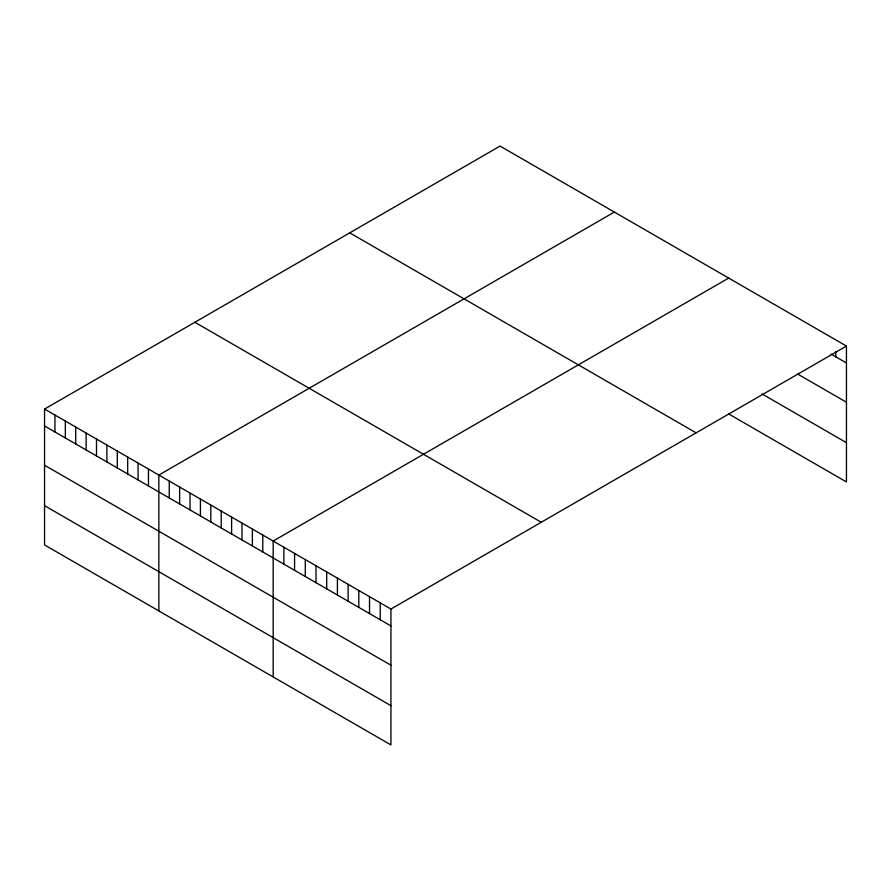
<?xml version="1.0" encoding="UTF-8"?>
<svg xmlns="http://www.w3.org/2000/svg" width="891" height="891" viewBox="0 0 891 891"><rect width="100%" height="100%" fill="white"/><g stroke="black" fill="none" stroke-linecap="round" stroke-linejoin="round"><path stroke-width="1.34" d="M44.55 409.058L390.937 609.043L390.937 744.921L44.55 544.936L44.55 409.058L500.063 146.079L846.45 346.064L846.45 481.942L728.682 413.947M614.367 212.069L158.854 475.059L158.854 610.936M728.682 278.07L273.169 541.049L273.169 676.926M390.937 609.043L846.45 346.064M830.98 354.028L846.45 362.96M797.679 374.064L846.45 402.22M761.983 393.911L846.45 442.671M349.74 232.863L696.127 432.848M194.873 322.275L541.26 522.26M44.55 425.954L390.937 625.939M44.55 465.225L390.937 665.209M44.55 505.676L390.937 705.661M835.747 351.577L835.747 356.779M380.234 602.862L380.234 619.757M369.52 596.68L369.52 613.576M358.817 590.499L358.817 607.395M348.114 584.318L348.114 601.213M337.411 578.136L337.411 595.032M326.696 571.955L326.696 588.851M315.993 565.774L315.993 582.669M305.29 559.593L305.29 576.488M294.576 553.411L294.576 570.307M283.873 547.23L283.873 564.126M262.778 535.057L262.778 551.952M252.387 529.054L252.387 545.949M241.996 523.05L241.996 539.946M231.604 517.058L231.604 533.954M221.213 511.055L221.213 527.951M210.822 505.052L210.822 521.948M200.419 499.06L200.419 515.956M190.028 493.057L190.028 509.953M179.637 487.054L179.637 503.95M169.245 481.062L169.245 497.958M148.463 469.056L148.463 485.951M138.072 463.064L138.072 479.948M127.68 457.061L127.68 473.956M117.289 451.058L117.289 467.953M106.898 445.066L106.898 461.95M96.506 439.063L96.506 455.958M86.115 433.059L86.115 449.955M75.724 427.056L75.724 443.952M65.333 421.064L65.333 437.96M54.941 415.061L54.941 431.957"/></g></svg>
